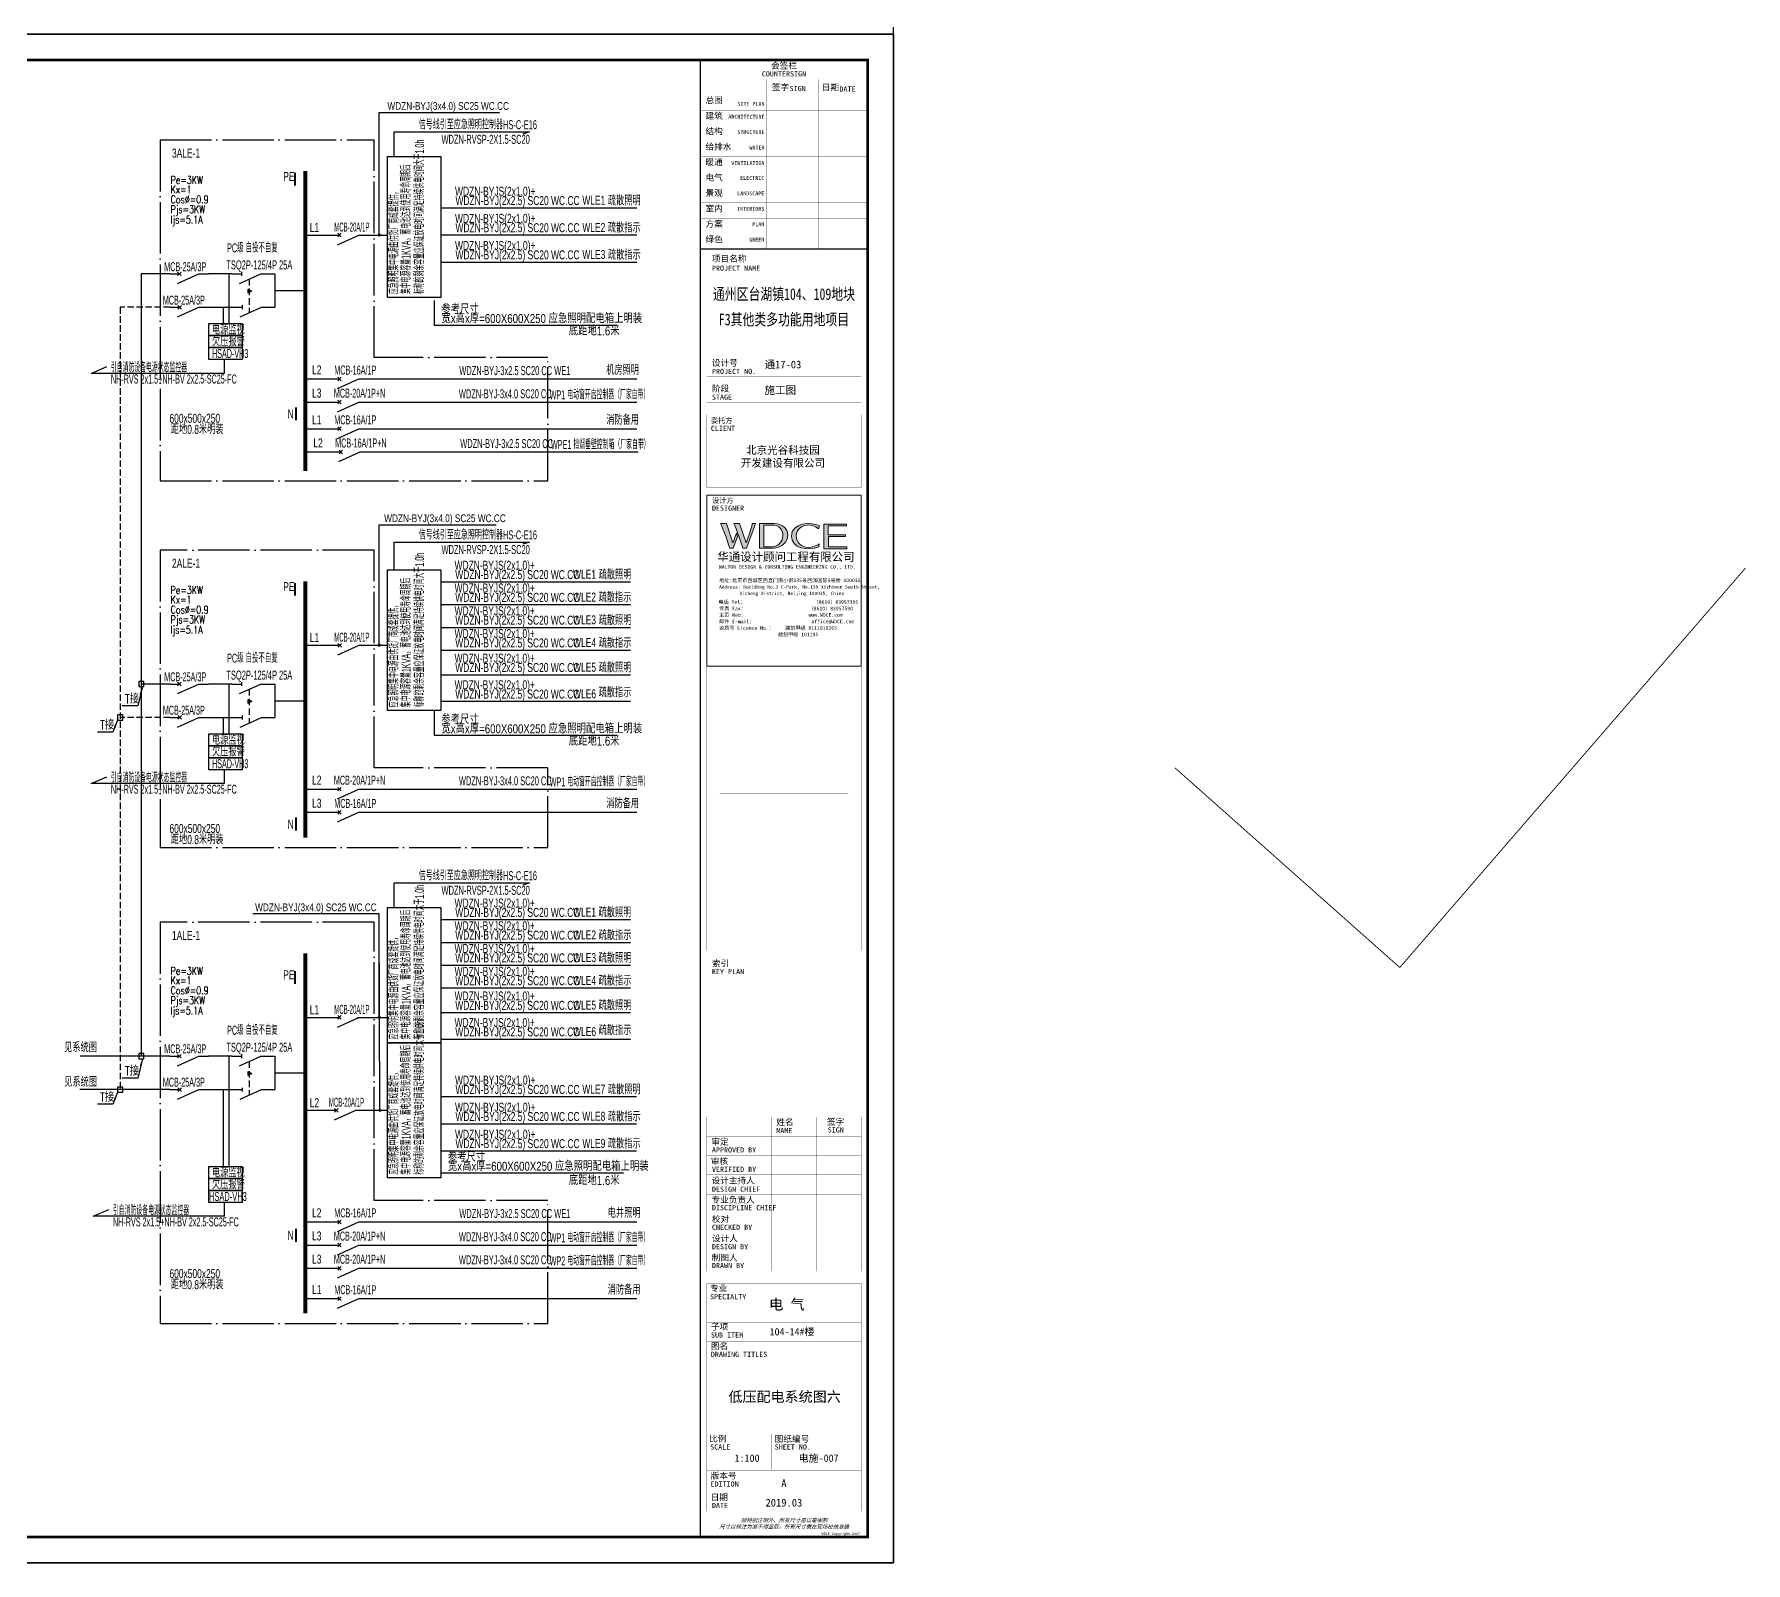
# Model space of a CAD drawing. Extents: x -118086 to 144314, y -110039 to 305761.
# Drawn here: x 77795 to 144314, y -110039 to -50639 of the extents above; entities that cross this region are included whole.
import ezdxf
from ezdxf.enums import TextEntityAlignment as Align

# ---------------------------------------------------------------- set-up
doc = ezdxf.new("R2010")
doc.units = 0
doc.header["$LTSCALE"] = 1000
for name, pattern in [('CONTINOUS', [0]), ('DASH', [0.35, 0.25, -0.1]), ('DOTE', [2.42, 2, -0.2, 0.02, -0.2]), ('HIDDEN', [0.375, 0.25, -0.125])]:
    doc.linetypes.add(name, pattern=pattern)
doc.layers.get('0').update_dxf_attribs({"linetype": 'CONTINUOUS'})
doc.layers.get('Defpoints').update_dxf_attribs({"linetype": 'CONTINUOUS'})
for name, color, linetype in [('DIM-箱柜', 3, 'CONTINUOUS'), ('DQ', 7, 'CONTINOUS'), ('EL-1', 4, 'DASH'), ('EQUIP', 3, 'CONTINUOUS'), ('PUB_TEXT', 7, 'CONTINUOUS'), ('SHEET_LINE', 6, 'CONTINUOUS'), ('SIG_TEXT', 7, 'CONTINUOUS'), ('TEL_LEAD', 3, 'CONTINUOUS'), ('TEL_SYMB', 3, 'CONTINUOUS'), ('TEL_TEXT', 3, 'CONTINUOUS'), ('TEL_TITLE', 7, 'CONTINUOUS'), ('WIRE', 4, 'CONTINUOUS'), ('WIRE-应急', 1, 'DASH'), ('WIRE-照明', 1, 'CONTINUOUS'), ('XT', 6, 'CONTINUOUS'), ('内审意见修改', 2, 'CONTINUOUS'), ('字', 7, 'CONTINUOUS')]:
    doc.layers.add(name, color=color, linetype=linetype)
doc.layers.add('内审要求修改2.10', color=6, linetype='CONTINUOUS', plot=False)
doc.layers.get('内审要求修改2.10').off()
doc.styles.add('_COMPLEX', font='ros.shx', dxfattribs={"width": 0.6, "bigfont": 'jd.shx'})
doc.styles.add('_HZTXT', font='ROS', dxfattribs={"width": 0.8, "bigfont": 'JD'})
doc.styles.add('_JD', font='ros.shx', dxfattribs={"width": 0.65, "bigfont": 'jd.shx'})
doc.styles.add('_TEL_DIM', font='ROMANS2', dxfattribs={"width": 0.8, "height": 3.5, "bigfont": 'HZDF2'})
doc.styles.add('B', font='ros.shx', dxfattribs={"width": 0.8, "bigfont": 'jd.shx'})
doc.styles.add('DIM_FONT', font='ROMANS', dxfattribs={"bigfont": 'HZTXT'})
doc.styles.add('JD', font='ros.shx', dxfattribs={"width": 0.8, "height": 600, "bigfont": 'hztxt.shx'})
doc.styles.get("Standard").update_dxf_attribs({"font": 'GBENOR', "bigfont": 'GBCBIG'})
doc.styles.add('华文细黑', font='STXIHEI.TTF')
doc.styles.add('图签信息$0$hwxh', font='STXIHEI.TTF')
doc.styles.add('图签信息$0$华文细黑', font='STXIHEI.TTF', dxfattribs={"height": 10})

# ---------------------------------------------------------------- blocks, each defined once
blk = doc.blocks.new('SADF AGF AERG AER GER')
at = {"layer": 'DIM-箱柜'}
blk.add_lwpolyline([(-462150, -1228514), (-378050, -1228514), (-378050, -1287914), (-462150, -1287914)], close=True, dxfattribs=at)
blk = doc.blocks.new('A$C6873132B')
at = {"layer": 'DIM-箱柜'}
blk.add_blockref('SADF AGF AERG AER GER', (378050, 1287914), dxfattribs=at)
blk = doc.blocks.new('M_M7')
for p, q in [((-0.25, -0.2), (0, -0.75)), ((-0.047, -0.297), (0.047, -0.203)), ((-0.047, -0.203), (0.047, -0.297))]:
    blk.add_line(p, q)
for points in [[(0, 0), (0, -0.25)], [(0, -0.75), (0, -1)]]:
    blk.add_lwpolyline(points)
at = {"width": 0.8, "flags": 9}
blk.add_attdef('S', (0.25, -0.5), '', height=0.2, dxfattribs=at)
blk = doc.blocks.new('M_M8')
for p, q in [((-0.25, -0.2), (0, -0.75)), ((0.05, -0.25), (-0.05, -0.25))]:
    blk.add_line(p, q)
for points in [[(0, 0), (0, -0.25)], [(0, -0.75), (0, -1)]]:
    blk.add_lwpolyline(points)
at = {"style": 'DIM_FONT', "width": 0.8, "flags": 9}
blk.add_attdef('S', (0.25, -0.5), '', height=0.2, dxfattribs=at)
blk = doc.blocks.new('图签信息$0$WDCE Copyright200X')
at = {"const_width": 0.016}
blk.add_lwpolyline([(-10.6, 1.26, 1), (-11.4, 1.26, 1)], format="xyb", close=True, dxfattribs=at)
at = {"style": '图签信息$0$华文细黑'}
for s, p in [('WDCE ', (-11.46, 0.5)), ('     Copyright ', (-3.51, 0.5))]:
    blk.add_text(s, height=1, dxfattribs=at).set_placement(p, align=Align.BOTTOM_RIGHT)
blk.add_text('c', height=0.6, dxfattribs=at).set_placement((-11.04, 1.35), align=Align.MIDDLE_CENTER)
blk.add_attdef('200X', text='', height=1, dxfattribs=at).set_placement((-0.45, 0.5), align=Align.BOTTOM_RIGHT)
blk = doc.blocks.new('图签信息$0$logo2')
h = blk.add_hatch(color=7)
h.paths.add_polyline_path([(19.02, -7.36), (15.84, -7.36), (15.84, -3.97), (18.97, -3.97), (18.97, -4.24), (16.46, -4.24), (16.46, -5.45), (18.81, -5.45), (18.81, -5.69), (16.47, -5.69), (16.47, -7.12), (19.02, -7.12)])
edge = h.paths.add_edge_path()
edge.add_spline(control_points=[(15.26, -4.21), (15.26, -4.21), (15.13, -4.65), (15.13, -4.65), (15.13, -4.65), (14.62, -4.1), (13.73, -4.1), (13.04, -4.1), (12.07, -4.54), (12.08, -5.62), (12.08, -6.49), (12.77, -7.16), (13.73, -7.17), (14.66, -7.17), (15.23, -6.68), (15.23, -6.68), (15.23, -6.68), (15.16, -7.11), (15.16, -7.11), (13.63, -7.7), (11.42, -7.29), (11.41, -5.64), (11.4, -3.72), (14.16, -3.66), (15.26, -4.21)], knot_values=[0, 0, 0, 0, 1, 1, 1, 2, 2, 2, 3, 3, 3, 4, 4, 4, 5, 5, 5, 6, 6, 6, 7, 7, 7, 8, 8, 8, 8], degree=3, periodic=0)
edge = h.paths.add_edge_path(flags=16)
edge.add_spline(control_points=[(10.23, -5.57), (10.23, -5.16), (10.12, -4.83), (9.9, -4.58), (9.63, -4.27), (9.23, -4.12), (8.69, -4.12), (8.69, -4.12), (7.64, -4.12), (7.64, -4.12), (7.64, -4.12), (7.64, -7.1), (7.64, -7.1), (7.64, -7.1), (8.66, -7.1), (8.66, -7.1), (9.13, -7.1), (9.52, -6.93), (9.82, -6.6), (10.09, -6.31), (10.23, -5.96), (10.23, -5.57)], knot_values=[0, 0, 0, 0, 1, 1, 1, 2, 2, 2, 3, 3, 3, 4, 4, 4, 5, 5, 5, 6, 6, 6, 7, 7, 7, 7], degree=3, periodic=0)
edge = h.paths.add_edge_path()
edge.add_spline(control_points=[(10.92, -5.51), (10.92, -5.96), (10.72, -6.37), (10.34, -6.72), (9.92, -7.1), (9.41, -7.29), (8.82, -7.29), (8.82, -7.29), (7.03, -7.29), (7.03, -7.29), (7.03, -7.29), (7.03, -3.92), (7.03, -3.92), (7.03, -3.92), (9.1, -3.92), (9.1, -3.92), (9.59, -3.92), (10.01, -4.06), (10.36, -4.34), (10.73, -4.64), (10.92, -5.03), (10.92, -5.51)], knot_values=[0, 0, 0, 0, 1, 1, 1, 2, 2, 2, 3, 3, 3, 4, 4, 4, 5, 5, 5, 6, 6, 6, 7, 7, 7, 7], degree=3, periodic=0)
at = {"lineweight": 0}
blk.add_lwpolyline([(19.02, -7.36), (15.84, -7.36), (15.84, -3.97), (18.97, -3.97), (18.97, -4.24), (16.46, -4.24), (16.46, -5.45), (18.81, -5.45), (18.81, -5.69), (16.47, -5.69), (16.47, -7.12), (19.02, -7.12), (19.02, -7.36)], dxfattribs=at)
for points, knots in [([(10.92, -5.51), (10.92, -5.96), (10.72, -6.37), (10.34, -6.72), (9.92, -7.1), (9.41, -7.29), (8.82, -7.29), (8.82, -7.29), (7.03, -7.29), (7.03, -7.29), (7.03, -7.29), (7.03, -3.92), (7.03, -3.92), (7.03, -3.92), (9.1, -3.92), (9.1, -3.92), (9.59, -3.92), (10.01, -4.06), (10.36, -4.34), (10.73, -4.64), (10.92, -5.03), (10.92, -5.51)], [0, 0, 0, 0, 1, 1, 1, 2, 2, 2, 3, 3, 3, 4, 4, 4, 5, 5, 5, 6, 6, 6, 7, 7, 7, 7]), ([(10.23, -5.57), (10.23, -5.16), (10.12, -4.83), (9.9, -4.58), (9.63, -4.27), (9.23, -4.12), (8.69, -4.12), (8.69, -4.12), (7.64, -4.12), (7.64, -4.12), (7.64, -4.12), (7.64, -7.1), (7.64, -7.1), (7.64, -7.1), (8.66, -7.1), (8.66, -7.1), (9.13, -7.1), (9.52, -6.93), (9.82, -6.6), (10.09, -6.31), (10.23, -5.96), (10.23, -5.57)], [0, 0, 0, 0, 1, 1, 1, 2, 2, 2, 3, 3, 3, 4, 4, 4, 5, 5, 5, 6, 6, 6, 7, 7, 7, 7]), ([(15.26, -4.21), (15.26, -4.21), (15.13, -4.65), (15.13, -4.65), (15.13, -4.65), (14.62, -4.1), (13.73, -4.1), (13.04, -4.1), (12.07, -4.54), (12.08, -5.62), (12.08, -6.49), (12.77, -7.16), (13.73, -7.17), (14.66, -7.17), (15.23, -6.68), (15.23, -6.68), (15.23, -6.68), (15.16, -7.11), (15.16, -7.11), (13.63, -7.7), (11.42, -7.29), (11.41, -5.64), (11.4, -3.72), (14.16, -3.66), (15.26, -4.21)], [0, 0, 0, 0, 1, 1, 1, 2, 2, 2, 3, 3, 3, 4, 4, 4, 5, 5, 5, 6, 6, 6, 7, 7, 7, 8, 8, 8, 8])]:
    blk.add_open_spline(points, degree=3, knots=knots, dxfattribs=at)
blk = doc.blocks.new('图签信息$0$logo1')
h = blk.add_hatch(color=8)
edge = h.paths.add_edge_path()
edge.add_spline(control_points=[(3.86, -5.21), (3.63, -5.88), (3.39, -6.56), (3.39, -6.56), (3.39, -6.56), (2.5, -3.91), (2.5, -3.91), (2.5, -3.91), (1.8, -3.91), (1.69, -3.91), (2.02, -4.39), (2.95, -7.27), (2.95, -7.27), (2.95, -7.27), (3.44, -7.27), (3.44, -7.27), (3.44, -7.27), (4.03, -5.66), (4.03, -5.66), (4.03, -5.66), (3.86, -5.21), (3.86, -5.21)], knot_values=[0, 0, 0, 0, 1, 1, 1, 2, 2, 2, 3, 3, 3, 4, 4, 4, 5, 5, 5, 6, 6, 6, 7, 7, 7, 7], degree=3, periodic=0)
h = blk.add_hatch(color=7)
edge = h.paths.add_edge_path()
edge.add_spline(control_points=[(6.04, -3.91), (6.09, -4.1), (5.2, -6.56), (5.2, -6.56), (5.2, -6.56), (4.3, -3.91), (4.3, -3.91), (4.3, -3.91), (3.6, -3.91), (3.49, -3.91), (3.82, -4.39), (4.75, -7.27), (4.75, -7.27), (4.75, -7.27), (5.24, -7.27), (5.24, -7.27), (5.24, -7.27), (6.33, -4.3), (6.33, -4.3), (6.33, -4.3), (6.48, -3.91), (6.48, -3.91), (6.48, -3.91), (6.21, -3.91), (6.04, -3.91)], knot_values=[0, 0, 0, 0, 1, 1, 1, 2, 2, 2, 3, 3, 3, 4, 4, 4, 5, 5, 5, 6, 6, 6, 7, 7, 7, 8, 8, 8, 8], degree=3, periodic=0)
at = {"color": 8, "lineweight": 0}
blk.add_open_spline([(3.86, -5.21), (3.63, -5.88), (3.39, -6.56), (3.39, -6.56), (3.39, -6.56), (2.5, -3.91), (2.5, -3.91), (2.5, -3.91), (1.8, -3.91), (1.69, -3.91), (2.02, -4.39), (2.95, -7.27), (2.95, -7.27), (2.95, -7.27), (3.44, -7.27), (3.44, -7.27), (3.44, -7.27), (4.03, -5.66), (4.03, -5.66), (4.03, -5.66), (3.86, -5.21), (3.86, -5.21)], degree=3, knots=[0, 0, 0, 0, 1, 1, 1, 2, 2, 2, 3, 3, 3, 4, 4, 4, 5, 5, 5, 6, 6, 6, 7, 7, 7, 7], dxfattribs=at)
at = {"lineweight": 0}
blk.add_open_spline([(6.04, -3.91), (6.09, -4.1), (5.2, -6.56), (5.2, -6.56), (5.2, -6.56), (4.3, -3.91), (4.3, -3.91), (4.3, -3.91), (3.6, -3.91), (3.49, -3.91), (3.82, -4.39), (4.75, -7.27), (4.75, -7.27), (4.75, -7.27), (5.24, -7.27), (5.24, -7.27), (5.24, -7.27), (6.33, -4.3), (6.33, -4.3), (6.33, -4.3), (6.48, -3.91), (6.48, -3.91), (6.48, -3.91), (6.21, -3.91), (6.04, -3.91)], degree=3, knots=[0, 0, 0, 0, 1, 1, 1, 2, 2, 2, 3, 3, 3, 4, 4, 4, 5, 5, 5, 6, 6, 6, 7, 7, 7, 8, 8, 8, 8], dxfattribs=at)
blk.add_blockref('图签信息$0$logo2', (0, 0))
blk = doc.blocks.new('图签信息$0$时间-logo')
at = {"layer": 'Defpoints', "lineweight": 0}
blk.add_lwpolyline([(0, -23.46), (-21.17, -23.46), (-21.17, 0), (0, 0), (0, -23.46)], dxfattribs=at)
blk.add_blockref('图签信息$0$logo1', (-20.97, 0))
at = {"style": '图签信息$0$hwxh'}
for s, height, p in [('华通设计顾问工程有限公司 ', 1.15, (-19.73, -9.05)), ('WALTON DESIGN & CONSULTING ENGINEERING CO., LTD.', 0.5, (-19.5, -10.1)), ('地址:北京市西城区西直门南小街135号西派国际3号楼 100035', 0.5, (-19.48, -11.94)), ('Address: Building No.3 C-Park, No.135 Xizhimen South Street, ', 0.47, (-19.48, -12.83)), ('Xicheng District, Beijing 100035, China ', 0.47, (-16.69, -13.72)), ('电话 Tel：                        （8610）83957395 ', 0.5, (-19.56, -14.91)), ('传真 Fax：                      （8610）83957590 ', 0.5, (-19.48, -15.8)), ('主页 Web：                      www.WDCE.com ', 0.5, (-19.48, -16.69)), ('资质号 Licence No.：    建筑甲级 A111010265 ', 0.5, (-19.48, -18.47)), ('邮件 E-mail：                    office@WDCE.com ', 0.5, (-19.48, -17.58)), ('   规划甲级 101195', 0.5, (-12.6, -19.36))]:
    blk.add_text(s, height=height, dxfattribs=at).set_placement(p)
blk = doc.blocks.new('图签信息')
at = {"const_width": 0.5}
for points in [[(-65, 574), (-65, 500.5), (0, 500.5), (0, 574)], [(-65, 0), (0, 0), (0, 500.5), (-65, 500.5)]]:
    blk.add_lwpolyline(points, close=True, dxfattribs=at)
at = {"const_width": 0.05}
for points in [[(-65, 566.5), (0, 566.5)], [(-39.14, 566.5), (-39.14, 500.5)], [(-19.1, 566.5), (-19.1, 500.5)], [(-65, 560.5), (0, 560.5)], [(-65, 554.5), (0, 554.5)], [(-65, 548.5), (0, 548.5)], [(-65, 542.5), (0, 542.5)], [(-65, 536.5), (0, 536.5)], [(-65, 530.5), (0, 530.5)], [(-65, 524.5), (0, 524.5)], [(-65, 518.5), (0, 518.5)], [(-65, 512.5), (0, 512.5)], [(-65, 512.5), (0, 512.5)], [(-65, 506.5), (0, 506.5)], [(-65, 500.5), (0, 500.5)], [(-62.5, 450.87), (-2.5, 450.87)], [(-62.5, 440.87), (-2.5, 440.87)], [(-2.5, 407.85), (-2.5, 436.12), (-62.5, 436.12), (-62.5, 407.85)], [(-62.5, 407.85), (-2.5, 407.85)], [(-62.5, 404.92), (-62.5, 227.83)], [(-62.5, 404.92), (-2.5, 404.92)], [(-62.5, 227.83), (-2.5, 227.83), (-2.5, 404.92)], [(-57.5, 338.36), (-7.5, 338.36)], [(-57.5, 288.83), (-7.5, 288.83)], [(-57.5, 234.85), (-7.5, 234.85)], [(-62.5, 227.83), (-2.5, 227.83)], [(-62.5, 217.74), (-2.5, 217.74)], [(-62.5, 103.26), (-2.5, 103.26), (-2.5, 163.26), (-62.5, 163.26), (-62.5, 103.26)], [(-37.5, 163.26), (-37.5, 103.26)], [(-20, 163.26), (-20, 103.26)], [(-62.5, 155.76), (-2.5, 155.76)], [(-62.5, 148.26), (-2.5, 148.26)], [(-62.5, 140.76), (-2.5, 140.76)], [(-62.5, 133.26), (-2.5, 133.26)], [(-62.5, 125.76), (-2.5, 125.76)], [(-62.5, 118.26), (-2.5, 118.26)], [(-62.5, 110.76), (-2.5, 110.76)], [(-62.5, 98.5), (-2.5, 98.5), (-2.5, 10), (-62.5, 10), (-62.5, 98.5)], [(-62.5, 83.5), (-2.5, 83.5)], [(-62.5, 76), (-2.5, 76)], [(-62.5, 40), (-2.5, 40)], [(-37.5, 40), (-37.5, 26)], [(-62.5, 26), (-2.5, 26)], [(-62.5, 18), (-2.5, 18)]]:
    blk.add_lwpolyline(points, dxfattribs=at)
at = {"ltscale": 0.001, "xscale": 2.834689937531525, "yscale": 2.834689937531525, "zscale": 2.834689937531525}
blk.add_blockref('图签信息$0$时间-logo', (-2.5, 404.92), dxfattribs=at)
blk.add_blockref('图签信息$0$WDCE Copyright200X', (-2.5, 0)).add_auto_attribs({'200X': '2007'})
at = {"style": '图签信息$0$华文细黑'}
for s, height, p in [('会签栏', 2.4, (-32.5, 573)), ('COUNTERSIGN', 2, (-32.5, 569.6))]:
    blk.add_text(s, height=height, dxfattribs=at).set_placement(p, align=Align.TOP_CENTER)
for s, height, p in [('总图', 2.4, (-63, 559.5)), ('签字', 2.4, (-37.22, 564.63)), ('SIGN', 2, (-30.32, 563.88)), ('日期', 2.4, (-17.79, 564.58)), ('DATE', 2, (-10.96, 563.7)), ('建筑', 2.4, (-63, 553.5)), ('结构', 2.4, (-63, 547.5)), ('给排水', 2.4, (-63, 541.5)), ('暖通', 2.4, (-63, 535.5)), ('电气', 2.4, (-63, 529.5)), ('景观', 2.4, (-63, 523.5)), ('室内', 2.4, (-63, 517.5)), ('绿色', 2.4, (-63, 505.5)), ('方案', 2.4, (-63, 511.5)), ('项目名称', 2.4, (-60.5, 498)), ('PROJECT NAME', 2, (-60.5, 494.08)), ('设计号', 2.4, (-60.54, 457.48)), ('PROJECT NO.', 2, (-60.5, 453.97)), ('阶段', 2.4, (-60.5, 447.47)), ('STAGE', 2, (-60.5, 443.97)), ('委托方', 2, (-60.9, 434.86)), ('CLIENT', 2, (-60.9, 431.86)), ('设计方', 2, (-60.5, 403.83)), ('DESIGNER', 2, (-60.5, 400.83)), ('KEY PLAN', 2, (-60.5, 220.74)), ('索引', 2.4, (-60.5, 224.14)), ('姓名', 2.4, (-35.5, 162.47)), ('签字', 2.4, (-15.81, 162.57)), ('审定', 2.4, (-60.73, 154.81)), ('NAME', 2, (-35.5, 158.96)), ('SIGN', 2, (-15.5, 159.2)), ('审核', 2.4, (-60.95, 147.29)), ('APPROVED BY', 2, (-60.5, 151.44)), ('设计主持人', 2.4, (-60.68, 139.76)), ('VERIFIED BY', 2, (-60.5, 143.91)), ('DESIGN CHIEF', 2, (-60.5, 136.19)), ('专业负责人', 2.4, (-60.67, 132.26)), ('DISCIPLINE CHIEF', 2, (-60.5, 128.98)), ('校对', 2.4, (-60.5, 124.76)), ('CHECKED BY', 2, (-60.5, 121.37)), ('设计人', 2.4, (-60.5, 117.26)), ('DESIGN BY', 2, (-60.5, 113.83)), ('制图人', 2.4, (-60.61, 109.76)), ('DRAWN BY', 2, (-60.5, 106.5)), ('SPECIALTY', 2, (-61.23, 94.38)), ('专业', 2.4, (-61.23, 97.93)), ('子项', 2.4, (-60.88, 82.92)), ('SUB ITEM', 2, (-60.88, 79.5)), ('图名', 2.4, (-60.91, 75.41)), ('DRAWING TITLES', 2, (-60.91, 72)), ('比例', 2.4, (-61.56, 39.42)), ('SCALE', 2, (-61.19, 36)), ('SHEET NO.', 2, (-36.1, 36)), ('图纸编号', 2.4, (-36.1, 39.32)), ('版本号', 2.4, (-61, 25.03)), ('EDITION', 2, (-61.06, 21.61)), ('日期', 2.4, (-61, 16.68)), ('DATE', 2, (-60.5, 13.26))]:
    blk.add_text(s, height=height, dxfattribs=at).set_placement(p, align=Align.TOP_LEFT)
for s, p in [('ARCHITECTURE', (-40.06, 552.7)), ('SITE PLAN', (-40.06, 557.7)), ('STRUCTURE', (-40.06, 546.7)), ('WATER', (-40.06, 540.7)), ('VENTILATION', (-40.06, 534.7)), ('ELECTRIC', (-40.14, 528.89)), ('LANDSCAPE', (-40.14, 522.89)), ('INTERIORS', (-40.14, 516.89)), ('PLAN', (-40.14, 510.89)), ('GREEN', (-40.14, 504.89))]:
    blk.add_text(s, height=1.5, dxfattribs=at).set_placement(p, align=Align.TOP_RIGHT)
at = {"color": 4, "style": '图签信息$0$华文细黑', "width": 0.75}
for s, p in [('通州区台湖镇104、109地块', (-32.5, 480.78)), ('F3其他类多功能用地项目', (-32.5, 470.91))]:
    blk.add_text(s, height=4.5, dxfattribs=at).set_placement(p, align=Align.CENTER)
at = {"color": 4, "style": '图签信息$0$华文细黑'}
for s, p in [('A', (-32.53, 19.4)), ('2019.03', (-32.53, 11.84))]:
    blk.add_text(s, height=3, dxfattribs=at).set_placement(p, align=Align.CENTER)
at = {"style": '图签信息$0$华文细黑', "oblique": 20}
for s, p in [('除特别注明外，所有尺寸是以毫米制', (-32.5, 6.5)), ('尺寸以标注为准不得量取，所有尺寸需在现场校核准确', (-32.5, 4))]:
    blk.add_text(s, height=1.5, dxfattribs=at).set_placement(p, align=Align.MIDDLE_CENTER)
at = {"color": 4, "ltscale": 0.001, "char_height": 3, "width": 58.4895, "style": '图签信息$0$华文细黑'}
for s, insert, attachment_point in [('通17-03', (-40.06, 455.51), 4), ('施工图', (-40.06, 445.51), 4), ('北京光谷科技园\\P开发建设有限公司', (-32.9, 419.71), 5)]:
    blk.add_mtext(s, dxfattribs=dict(at, insert=insert, attachment_point=attachment_point))
blk = doc.blocks.new('图签-A1')
at = {"color": 2}
blk.add_blockref('图签信息', (0, 0), dxfattribs=at)

msp = doc.modelspace()

# ---------------------------------------------------------------- linework, layer by layer
at = {"color": 0, "linetype": 'DOTE'}
for p, q in [((82690, -54745), (82690, -67998)), ((82690, -54745), (91004, -54745)), ((91004, -63207), (91004, -54745)), ((97755, -63207), (91004, -63207)), ((97755, -67998), (97755, -63207)), ((82690, -67998), (97755, -67998)), ((91004, -70685), (82690, -70685)), ((82690, -70685), (82690, -82245)), ((91004, -79148), (91004, -70685)), ((97755, -79148), (91004, -79148)), ((97755, -82245), (97755, -79148)), ((82690, -82245), (97755, -82245)), ((91004, -85147), (82690, -85147)), ((82690, -85147), (82690, -100741)), ((91004, -95964), (91004, -85147)), ((97755, -95964), (91004, -95964)), ((97755, -100741), (97755, -95964)), ((82690, -100741), (97755, -100741))]:
    msp.add_line(p, q, dxfattribs=at)
at = {"color": 1, "linetype": 'Continuous', "const_width": 72.9}
for points in [[(87932, -56025), (87932, -56522)], [(87967, -65137), (87967, -65647)], [(87932, -71965), (87932, -72462)], [(87967, -81077), (87967, -81587)], [(87932, -87046), (87932, -87543)], [(87967, -97059), (87967, -97569)]]:
    msp.add_lwpolyline(points, dxfattribs=at)
at = {"layer": 'EL-1'}
for p, q in [((81136, -61249), (81136, -91652)), ((83069, -61249), (81136, -61249)), ((83069, -77189), (81136, -77189))]:
    msp.add_line(p, q, dxfattribs=at)
at = {"layer": 'EL-1', "linetype": 'ByBlock'}
msp.add_line((83069, -91652), (79571, -91652), dxfattribs=at)
at = {"layer": 'EQUIP'}
for points in [[(81856, -75990), (82056, -75990), (82056, -75790), (81856, -75790)], [(81036, -77289), (81236, -77289), (81236, -77089), (81036, -77089)], [(81856, -90453), (82056, -90453), (82056, -90253), (81856, -90253)], [(81036, -91752), (81236, -91752), (81236, -91552), (81036, -91552)]]:
    msp.add_lwpolyline(points, close=True, dxfattribs=at)
at = {"layer": 'PUB_TEXT'}
for p, q in [((93345, -60984), (93345, -61939)), ((93345, -61939), (100448, -61939)), ((93345, -76925), (93345, -77880)), ((93345, -77880), (100448, -77880)), ((93595, -94882), (100698, -94882))]:
    msp.add_line(p, q, dxfattribs=at)
for points in [[(93345, -60984), (93345, -61939)], [(93345, -76925), (93345, -77880)]]:
    msp.add_lwpolyline(points, dxfattribs=at)
at = {"layer": 'TEL_LEAD'}
for p, q in [((91203, -58442), (91203, -53680)), ((91203, -53680), (95881, -53680)), ((91203, -74382), (91203, -69702)), ((91203, -69702), (95754, -69702)), ((82001, -75990), (81821, -76744)), ((82001, -75990), (81821, -76744)), ((82001, -75990), (81821, -76744)), ((81821, -76744), (81214, -76744)), ((80856, -77758), (80249, -77758)), ((81036, -77289), (80856, -77758)), ((81036, -77289), (80856, -77758)), ((81036, -77289), (80856, -77758)), ((91203, -84820), (86290, -84820)), ((91203, -88845), (91203, -84820)), ((91232, -92456), (91203, -84820)), ((82001, -90453), (81821, -91207)), ((82001, -90453), (81821, -91207)), ((82001, -90453), (81821, -91207)), ((81036, -91752), (80856, -92220)), ((81036, -91752), (80856, -92220)), ((81036, -91752), (80856, -92220)), ((81821, -91207), (81214, -91207)), ((80856, -92220), (80249, -92220))]:
    msp.add_line(p, q, dxfattribs=at)
at = {"layer": 'TEL_LEAD', "const_width": 60}
for points in [[(91203, -58472, 1), (91203, -58412, 1)], [(91203, -74412, 1), (91203, -74352, 1)], [(91203, -88875, 1), (91203, -88815, 1)], [(91232, -92486, 1), (91232, -92426, 1)]]:
    msp.add_lwpolyline(points, format="xyb", close=True, dxfattribs=at)
at = {"layer": 'TEL_LEAD'}
for points in [[(82001, -75990, 0, 80, 0), (81931, -76282, 0, 0, 0)], [(82001, -75990, 0, 80, 0), (81931, -76282, 0, 0, 0)], [(82001, -75990, 0, 80, 0), (81931, -76282, 0, 0, 0)], [(81036, -77289, 0, 80, 0), (80928, -77569, 0, 0, 0)], [(81036, -77289, 0, 80, 0), (80928, -77569, 0, 0, 0)], [(81036, -77289, 0, 80, 0), (80928, -77569, 0, 0, 0)], [(82001, -90453, 0, 80, 0), (81931, -90744, 0, 0, 0)], [(82001, -90453, 0, 80, 0), (81931, -90744, 0, 0, 0)], [(82001, -90453, 0, 80, 0), (81931, -90744, 0, 0, 0)], [(81036, -91752, 0, 80, 0), (80928, -92032, 0, 0, 0)], [(81036, -91752, 0, 80, 0), (80928, -92032, 0, 0, 0)], [(81036, -91752, 0, 80, 0), (80928, -92032, 0, 0, 0)]]:
    msp.add_lwpolyline(points, format="xyseb", dxfattribs=at)
at = {"layer": 'TEL_SYMB'}
for points in [[(93594, -55392), (93594, -60868), (91528, -60868), (91528, -55392)], [(93594, -71449), (93594, -76925), (91528, -76925), (91528, -71449)], [(93595, -84576), (93595, -89830), (91528, -89830), (91528, -84576)], [(93595, -89830), (93595, -95083), (91528, -95083), (91528, -89830)]]:
    msp.add_lwpolyline(points, close=True, dxfattribs=at)
at = {"layer": 'TEL_TITLE'}
for points in [[(27084, -50639), (111184, -50639), (111184, 8761), (27084, 8761)], [(27084, -110039), (111184, -110039), (111184, -50639), (27084, -50639)]]:
    msp.add_lwpolyline(points, close=True, dxfattribs=at)
at = {"layer": 'TEL_TITLE', "const_width": 100}
msp.add_lwpolyline([(29584, -109039), (110184, -109039), (110184, -51639), (29584, -51639)], close=True, dxfattribs=at)
at = {"layer": 'WIRE', "color": 6}
for p, q in [((80002, -63820), (80617, -63553)), ((85175, -63820), (80002, -63820)), ((80002, -79761), (80617, -79494)), ((85175, -79761), (80002, -79761)), ((80083, -96576), (80699, -96309)), ((85175, -96576), (80083, -96576))]:
    msp.add_line(p, q, dxfattribs=at)
at = {"layer": 'WIRE-应急', "linetype": 'DASH', "const_width": 35}
for points in [[(130867, -86907), (144296, -71391)], [(122130, -79149), (130867, -86907)]]:
    msp.add_lwpolyline(points, dxfattribs=at)
at = {"layer": 'WIRE-照明'}
for p, q in [((97045, -54435), (96790, -54521)), ((93595, -57384), (101213, -57384)), ((88334, -58442), (89285, -58442)), ((90460, -58442), (91528, -58442)), ((93595, -58438), (101213, -58438)), ((93595, -59492), (101213, -59492)), ((86786, -59950), (87146, -59950)), ((87146, -59950), (87146, -61249)), ((86093, -60546), (86093, -60693)), ((86093, -60546), (86253, -60620)), ((86093, -60693), (86253, -60620)), ((87146, -60599), (88334, -60599)), ((86782, -61249), (87146, -61249)), ((88334, -64036), (89285, -64036)), ((90460, -64036), (101213, -64036)), ((88334, -64936), (89285, -64936)), ((90460, -64936), (101213, -64936)), ((88334, -65972), (89285, -65972)), ((90460, -65972), (101213, -65972)), ((88385, -66872), (89336, -66872)), ((90511, -66872), (101264, -66872)), ((97045, -70376), (96790, -70461)), ((93586, -71918), (100974, -71918)), ((93586, -72803), (100974, -72803)), ((93586, -73688), (100974, -73688)), ((88334, -74382), (89294, -74382)), ((90469, -74382), (91528, -74382)), ((93586, -74573), (100974, -74573)), ((93586, -75530), (100974, -75530)), ((86093, -76487), (86093, -76634)), ((86093, -76487), (86253, -76560)), ((86786, -75890), (87146, -75890)), ((87146, -75890), (87146, -77189)), ((86093, -76634), (86253, -76560)), ((87146, -76540), (88334, -76540)), ((93586, -76562), (100974, -76562)), ((86782, -77189), (87146, -77189)), ((88334, -79976), (89285, -79976)), ((90460, -79976), (101213, -79976)), ((88334, -80876), (89285, -80876)), ((90460, -80876), (101213, -80876)), ((97045, -83618), (96790, -83704)), ((93586, -85045), (100974, -85045)), ((93586, -85930), (100974, -85930)), ((93586, -86815), (100974, -86815)), ((93586, -87699), (100974, -87699)), ((88334, -88845), (89285, -88845)), ((88334, -88845), (89166, -88845)), ((88334, -88845), (89166, -88845)), ((90341, -88845), (91528, -88845)), ((90341, -88845), (91528, -88845)), ((90666, -88845), (91528, -88845)), ((93586, -88657), (100974, -88657)), ((93586, -89689), (100974, -89689)), ((86786, -90353), (87146, -90353)), ((87146, -90353), (87146, -91652)), ((86093, -90949), (86093, -91096)), ((86093, -90949), (86253, -91022)), ((86093, -91096), (86253, -91022)), ((87146, -91002), (88334, -91002)), ((86782, -91652), (87146, -91652)), ((88334, -92456), (89166, -92456)), ((90341, -92456), (91528, -92456)), ((90666, -92456), (91528, -92456)), ((93595, -91924), (101208, -91924)), ((93595, -92978), (101208, -92978)), ((93595, -94032), (101208, -94032)), ((88334, -96792), (89285, -96792)), ((90460, -96792), (101213, -96792)), ((88334, -97692), (89285, -97692)), ((90460, -97692), (101213, -97692)), ((90460, -97692), (101213, -97692)), ((88334, -98592), (89285, -98592)), ((90460, -98592), (101213, -98592)), ((88334, -99774), (89285, -99774)), ((90460, -99774), (101213, -99774))]:
    msp.add_line(p, q, dxfattribs=at)
at = {"layer": 'WIRE-照明', "linetype": 'Continuous'}
for p, q in [((81956, -59950), (81956, -90353)), ((83062, -59950), (81956, -59950)), ((85473, -59950), (84562, -59950)), ((84569, -61249), (85505, -61249)), ((83062, -75890), (81956, -75890)), ((85473, -75890), (84562, -75890)), ((84569, -77189), (85505, -77189)), ((83062, -90353), (79580, -90353)), ((85473, -90353), (84562, -90353)), ((84569, -91652), (85505, -91652))]:
    msp.add_line(p, q, dxfattribs=at)
at = {"layer": 'WIRE-照明', "linetype": 'HIDDEN'}
for p, q in [((86155, -60151), (86155, -61465)), ((86155, -76092), (86155, -77405)), ((86155, -90554), (86155, -91868))]:
    msp.add_line(p, q, dxfattribs=at)
at = {"layer": 'WIRE-照明'}
for points in [[(91778, -55392), (91778, -54435), (97045, -54435)], [(91778, -55392), (91778, -54435), (97045, -54435)], [(91778, -71449), (91778, -70376), (97045, -70376)], [(91778, -84576), (91778, -83618), (97045, -83618)]]:
    msp.add_lwpolyline(points, dxfattribs=at)
at = {"layer": 'WIRE-照明', "const_width": 160}
for points in [[(88334, -55959), (88334, -67617)], [(88334, -71900), (88334, -81860)], [(88334, -86362), (88334, -100343)]]:
    msp.add_lwpolyline(points, dxfattribs=at)
at = {"layer": 'XT'}
for p, q in [((85355, -59950), (85355, -61881)), ((85152, -61881), (85152, -61249)), ((85175, -63284), (85175, -63820)), ((85355, -75890), (85355, -77821)), ((85152, -77821), (85152, -77189)), ((85175, -79225), (85175, -79761)), ((85355, -90353), (85355, -94637)), ((85152, -94637), (85152, -91652)), ((85175, -96040), (85175, -96576))]:
    msp.add_line(p, q, dxfattribs=at)
for points in [[(84580, -61881), (85880, -61881), (85880, -62349), (84580, -62349)], [(84580, -62349), (85880, -62349), (85880, -62816), (84580, -62816)], [(84580, -62816), (85880, -62816), (85880, -63284), (84580, -63284)], [(84580, -77821), (85880, -77821), (85880, -78289), (84580, -78289)], [(84580, -78289), (85880, -78289), (85880, -78757), (84580, -78757)], [(84580, -78757), (85880, -78757), (85880, -79225), (84580, -79225)], [(84580, -94637), (85880, -94637), (85880, -95105), (84580, -95105)], [(84580, -95105), (85880, -95105), (85880, -95572), (84580, -95572)], [(84580, -95572), (85880, -95572), (85880, -96040), (84580, -96040)]]:
    msp.add_lwpolyline(points, close=True, dxfattribs=at)

# ---------------------------------------------------------------- block references
at = {"layer": 'DIM-箱柜'}
msp.add_blockref('SADF AGF AERG AER GER', (489234, 1177875), dxfattribs=at)
at = {"layer": 'DQ', "xscale": 1500, "yscale": 1500, "zscale": 1500, "rotation": 90}
for name, p in [('M_M7', (89285, -58442)), ('M_M7', (83062, -59950)), ('M_M8', (85473, -59950)), ('M_M7', (83069, -61249)), ('M_M8', (85505, -61249)), ('M_M7', (89285, -64036)), ('M_M7', (89285, -64936)), ('M_M7', (89285, -65972)), ('M_M7', (89336, -66872)), ('M_M7', (89294, -74382)), ('M_M7', (83062, -75890)), ('M_M8', (85473, -75890)), ('M_M7', (83069, -77189)), ('M_M8', (85505, -77189)), ('M_M7', (89285, -79976)), ('M_M7', (89285, -80876)), ('M_M7', (89285, -88845)), ('M_M7', (83062, -90353)), ('M_M8', (85473, -90353)), ('M_M7', (83069, -91652)), ('M_M8', (85505, -91652)), ('M_M7', (89166, -92456)), ('M_M7', (89285, -96792)), ('M_M7', (89285, -97692)), ('M_M7', (89285, -98592)), ('M_M7', (89285, -99774))]:
    msp.add_blockref(name, p, dxfattribs=at)
at = {"layer": 'SHEET_LINE', "color": 6, "xscale": 100, "yscale": 100, "zscale": 100}
msp.add_blockref('图签-A1', (110184, -109039), dxfattribs=at)
at = {"layer": '内审要求修改2.10'}
msp.add_blockref('A$C6873132B', (111184, -110039), dxfattribs=at)

# ---------------------------------------------------------------- texts
at = {"layer": 'PUB_TEXT', "style": '_HZTXT', "width": 0.6}
for s, p in [('信号线引至应急照明控制器HS-C-E16 ', (92738, -54330)), ('WDZN-RVSP-2X1.5-SC20', (93624, -54898)), ('信号线引至应急照明控制器HS-C-E16 ', (92738, -70271)), ('WDZN-RVSP-2X1.5-SC20', (93624, -70839)), ('信号线引至应急照明控制器HS-C-E16 ', (92738, -83513)), ('WDZN-RVSP-2X1.5-SC20', (93624, -84082))]:
    msp.add_text(s, height=350, dxfattribs=at).set_placement(p)
at = {"layer": 'PUB_TEXT', "style": '_HZTXT', "width": 0.5}
for s, p in [('标称的剩余容量应保证放电时间满足持续供电时间大于1.0h', (92945, -60736)), ('集中电源容量1KVA，蓄电池达到使用寿命周期后', (92424, -60736)), ('应急照明集中电源由供货厂商成套提供，', (91954, -60736)), ('标称的剩余容量应保证放电时间满足持续供电时间大于1.0h', (92945, -76793)), ('集中电源容量1KVA，蓄电池达到使用寿命周期后', (92424, -76793)), ('应急照明集中电源由供货厂商成套提供，', (91954, -76793)), ('标称的剩余容量应保证放电时间满足持续供电时间大于1.0h', (92945, -89697)), ('集中电源容量1KVA，蓄电池达到使用寿命周期后', (92425, -89697)), ('应急照明集中电源由供货厂商成套提供，', (91954, -89705)), ('标称的剩余容量应保证放电时间满足持续供电时间大于1.0h', (92945, -94951)), ('集中电源容量1KVA，蓄电池达到使用寿命周期后', (92425, -94951)), ('应急照明集中电源由供货厂商成套提供，', (91954, -94959))]:
    msp.add_text(s, height=350, rotation=90, dxfattribs=at).set_placement(p)
at = {"layer": 'SIG_TEXT'}
for s, height, style, width, p in [('Pe=3KW', 300, '_TEL_DIM', 0.75, (83098, -56451)), ('Kx=1', 300, '_TEL_DIM', 0.75, (83098, -56820)), ('Cos%%C=0.9', 300, '_TEL_DIM', 0.75, (83098, -57210)), ('Pjs=3KW', 300, '_TEL_DIM', 0.75, (83098, -57594)), ('Ijs=5.1A', 300, '_TEL_DIM', 0.75, (83098, -57992)), ('参考尺寸', 350, '_HZTXT', 0.8, (93614, -61506, 0)), ('宽x高x厚=600X600X250 应急照明配电箱上明装 ', 350, '_HZTXT', 0.8, (93621, -61864, 0)), ('底距地1.6米', 350, '_HZTXT', 0.8, (98569, -62342, 0)), ('Pe=3KW', 300, '_TEL_DIM', 0.75, (83098, -72392)), ('Kx=1', 300, '_TEL_DIM', 0.75, (83098, -72760)), ('Cos%%C=0.9', 300, '_TEL_DIM', 0.75, (83098, -73151)), ('Pjs=3KW', 300, '_TEL_DIM', 0.75, (83098, -73534)), ('Ijs=5.1A', 300, '_TEL_DIM', 0.75, (83098, -73932)), ('参考尺寸', 350, '_HZTXT', 0.8, (93614, -77446, 0)), ('宽x高x厚=600X600X250 应急照明配电箱上明装 ', 350, '_HZTXT', 0.8, (93621, -77804, 0)), ('底距地1.6米', 350, '_HZTXT', 0.8, (98569, -78283, 0)), ('Pe=3KW', 300, '_TEL_DIM', 0.75, (83098, -87189)), ('Cos%%C=0.9', 300, '_TEL_DIM', 0.75, (83098, -87948)), ('Kx=1', 300, '_TEL_DIM', 0.75, (83098, -87558)), ('Pjs=3KW', 300, '_TEL_DIM', 0.75, (83098, -88332)), ('Ijs=5.1A', 300, '_TEL_DIM', 0.75, (83098, -88730)), ('参考尺寸', 350, '_HZTXT', 0.8, (93864, -94448, 0)), ('宽x高x厚=600X600X250 应急照明配电箱上明装 ', 350, '_HZTXT', 0.8, (93871, -94806, 0)), ('底距地1.6米', 350, '_HZTXT', 0.8, (98570, -95357, 0))]:
    msp.add_text(s, height=height, dxfattribs=dict(at, style=style, width=width)).set_placement(p)
at = {"layer": 'TEL_LEAD', "color": 7, "width": 0.8}
for s, height, style, p in [('WDZN-BYJ(3x4.0) SC25 WC.CC', 300, 'JD', (91522, -53577)), ('WDZN-BYJ(3x4.0) SC25 WC.CC', 300, 'JD', (91396, -69599)), ('T接', 347.2, '_TEL_DIM', (81319, -76644)), ('T接', 347.2, '_TEL_DIM', (80354, -77657)), ('WDZN-BYJ(3x4.0) SC25 WC.CC', 300, 'JD', (86380, -84718)), ('T接', 347.2, '_TEL_DIM', (81319, -91107)), ('T接', 347.2, '_TEL_DIM', (80354, -92120))]:
    msp.add_text(s, height=height, dxfattribs=dict(at, style=style)).set_placement(p)
at = {"layer": 'TEL_TEXT', "ltscale": 2, "style": '_COMPLEX'}
for s, width, p in [('3ALE-1', 0.7, (83150, -55433)), ('WDZN-BYJS(2x1.0)+', 0.7, (94150, -56915)), ('WDZN-BYJ(2x2.5) SC20 WC.CC', 0.7, (94167, -57279)), ('WLE1', 0.7, (99098, -57268)), ('疏散照明', 0.7, (100090, -57288)), ('WDZN-BYJS(2x1.0)+', 0.7, (94150, -57969)), ('L1', 0.7, (88504, -58321)), ('WDZN-BYJ(2x2.5) SC20 WC.CC', 0.7, (94167, -58333)), ('WLE2', 0.7, (99098, -58322)), ('疏散指示', 0.7, (100090, -58342)), ('WDZN-BYJS(2x1.0)+', 0.7, (94150, -59023)), ('WDZN-BYJ(2x2.5) SC20 WC.CC', 0.7, (94167, -59387)), ('WLE3', 0.7, (99098, -59376)), ('疏散指示', 0.7, (100090, -59396)), ('欠压报警', 0.7, (84703, -62760, 37)), ('电源监视', 0.7, (84699, -62306, 37)), ('HSAD-VH3', 0.5, (84703, -63223)), ('引自消防设备电源状态监控器 ', 0.5, (80775, -63770)), ('NH-RVS 2x1.5+NH-BV 2x2.5-SC25-FC ', 0.5, (80775, -64212)), ('L2', 0.7, (88593, -63858)), ('WDZN-BYJ-3x2.5 SC20 CC WE1', 0.6, (94315, -63886)), ('机房照明', 0.7, (100026, -63872)), ('L3', 0.7, (88593, -64758)), ('MCB-20A/1P+N', 0.5, (89441, -64763)), ('WDZN-BYJ-3x4.0 SC20 CC', 0.6, (94299, -64786)), ('WP1 电动窗开启控制器（厂家自带）', 0.5, (97828, -64824)), ('L1', 0.7, (88593, -65794)), ('消防备用', 0.7, (100026, -65809)), ('L2', 0.7, (88644, -66694)), ('MCB-16A/1P+N', 0.5, (89492, -66699)), ('WDZN-BYJ-3x2.5 SC20 CC', 0.6, (94350, -66723)), ('WPE1 挡烟垂壁控制箱（厂家自带）', 0.5, (97879, -66761)), ('2ALE-1', 0.7, (83150, -71374)), ('WDZN-BYJS(2x1.0)+', 0.7, (94131, -71449)), ('WDZN-BYJ(2x2.5) SC20 WC.CC', 0.7, (94158, -71813)), ('WLE1', 0.7, (98737, -71802)), ('疏散照明', 0.7, (99729, -71822)), ('WDZN-BYJS(2x1.0)+', 0.7, (94131, -72334)), ('WDZN-BYJ(2x2.5) SC20 WC.CC', 0.7, (94158, -72698)), ('WLE2', 0.7, (98737, -72687)), ('疏散指示', 0.7, (99729, -72707)), ('WDZN-BYJS(2x1.0)+', 0.7, (94131, -73219)), ('WDZN-BYJS(2x1.0)+', 0.7, (94131, -74104)), ('WDZN-BYJ(2x2.5) SC20 WC.CC', 0.7, (94158, -73583)), ('WLE3', 0.7, (98737, -73572)), ('疏散照明', 0.7, (99729, -73592)), ('L1', 0.7, (88504, -74262)), ('WDZN-BYJ(2x2.5) SC20 WC.CC', 0.7, (94158, -74468)), ('WLE4', 0.7, (98737, -74457)), ('疏散指示', 0.7, (99729, -74477)), ('WDZN-BYJS(2x1.0)+', 0.7, (94131, -75061)), ('WDZN-BYJ(2x2.5) SC20 WC.CC', 0.7, (94158, -75425)), ('WLE5', 0.7, (98737, -75415)), ('疏散照明', 0.7, (99729, -75434)), ('WDZN-BYJS(2x1.0)+', 0.7, (94131, -76094)), ('WDZN-BYJ(2x2.5) SC20 WC.CC', 0.7, (94158, -76457)), ('WLE6', 0.7, (98737, -76447)), ('疏散指示', 0.7, (99729, -76399)), ('欠压报警', 0.7, (84703, -78701, 37)), ('电源监视', 0.7, (84699, -78246, 37)), ('HSAD-VH3', 0.5, (84703, -79163)), ('引自消防设备电源状态监控器 ', 0.5, (80775, -79710)), ('NH-RVS 2x1.5+NH-BV 2x2.5-SC25-FC ', 0.5, (80775, -80152)), ('L2', 0.7, (88593, -79799)), ('MCB-20A/1P+N', 0.5, (89441, -79803)), ('WDZN-BYJ-3x4.0 SC20 CC', 0.6, (94299, -79827)), ('WP1 电动窗开启控制器（厂家自带）', 0.5, (97828, -79865)), ('L3', 0.7, (88593, -80699)), ('消防备用', 0.7, (100026, -80713)), ('WDZN-BYJS(2x1.0)+', 0.7, (94131, -84576)), ('WDZN-BYJS(2x1.0)+', 0.7, (94131, -85461)), ('WDZN-BYJ(2x2.5) SC20 WC.CC', 0.7, (94159, -84940)), ('WLE1', 0.7, (98738, -84929)), ('疏散照明', 0.7, (99730, -84949)), ('1ALE-1', 0.7, (83150, -85836)), ('WDZN-BYJ(2x2.5) SC20 WC.CC', 0.7, (94159, -85825)), ('WLE2', 0.7, (98738, -85814)), ('疏散指示', 0.7, (99730, -85834)), ('WDZN-BYJS(2x1.0)+', 0.7, (94131, -86346)), ('WDZN-BYJ(2x2.5) SC20 WC.CC', 0.7, (94159, -86709)), ('WLE3', 0.7, (98738, -86699)), ('疏散照明', 0.7, (99730, -86719)), ('WDZN-BYJS(2x1.0)+', 0.7, (94131, -87231)), ('WDZN-BYJ(2x2.5) SC20 WC.CC', 0.7, (94159, -87594)), ('WLE4', 0.7, (98738, -87584)), ('疏散指示', 0.7, (99730, -87604)), ('L1', 0.7, (88504, -88724)), ('L1', 0.7, (88504, -88724)), ('L1', 0.7, (88504, -88724)), ('WDZN-BYJS(2x1.0)+', 0.7, (94131, -88188)), ('WDZN-BYJ(2x2.5) SC20 WC.CC', 0.7, (94159, -88552)), ('WLE5', 0.7, (98738, -88541)), ('疏散照明', 0.7, (99730, -88561)), ('WDZN-BYJS(2x1.0)+', 0.7, (94131, -89220)), ('WDZN-BYJ(2x2.5) SC20 WC.CC', 0.7, (94159, -89584)), ('WLE6', 0.7, (98738, -89574)), ('疏散指示', 0.7, (99730, -89526)), ('WDZN-BYJS(2x1.0)+', 0.7, (94149, -91456)), ('WDZN-BYJ(2x2.5) SC20 WC.CC', 0.7, (94167, -91819)), ('WLE7', 0.7, (99098, -91809)), ('疏散照明', 0.7, (100090, -91829)), ('L2', 0.7, (88504, -92336)), ('WDZN-BYJS(2x1.0)+', 0.7, (94149, -92510)), ('WDZN-BYJ(2x2.5) SC20 WC.CC', 0.7, (94167, -92873)), ('WLE8', 0.7, (99098, -92863)), ('疏散指示', 0.7, (100090, -92883)), ('WDZN-BYJS(2x1.0)+', 0.7, (94149, -93564)), ('WDZN-BYJ(2x2.5) SC20 WC.CC', 0.7, (94167, -93927)), ('WLE9', 0.7, (99098, -93917)), ('疏散指示', 0.7, (100090, -93937)), ('电源监视', 0.7, (84699, -95062, 37)), ('HSAD-VH3', 0.6, (84589, -95979)), ('欠压报警', 0.7, (84703, -95517, 37)), ('引自消防设备电源状态监控器 ', 0.5, (80856, -96526)), ('L2', 0.7, (88593, -96614)), ('WDZN-BYJ-3x2.5 SC20 CC WE1', 0.6, (94315, -96642)), ('电井照明', 0.7, (100083, -96628)), ('NH-RVS 2x1.5+NH-BV 2x2.5-SC25-FC ', 0.5, (80856, -96968)), ('L3', 0.7, (88593, -97514)), ('MCB-20A/1P+N', 0.5, (89441, -97519)), ('WDZN-BYJ-3x4.0 SC20 CC', 0.6, (94299, -97542)), ('WP1 电动窗开启控制器（厂家自带）', 0.5, (97828, -97581)), ('L3', 0.7, (88593, -98414)), ('MCB-20A/1P+N', 0.5, (89441, -98419)), ('WDZN-BYJ-3x4.0 SC20 CC', 0.6, (94299, -98442)), ('WP2 电动窗开启控制器（厂家自带）', 0.5, (97828, -98481)), ('L1', 0.7, (88593, -99597)), ('消防备用', 0.7, (100083, -99611))]:
    msp.add_text(s, height=350, dxfattribs=dict(at, width=width)).set_placement(p)
at = {"layer": 'TEL_TEXT', "color": 1, "linetype": 'Continuous', "style": 'B', "oblique": 0.7, "width": 0.7}
for s, p in [('PE', (87469, -56340)), ('N', (87637, -65566)), ('PE', (87469, -72281)), ('N', (87637, -81506)), ('PE', (87469, -87361)), ('N', (87637, -97488))]:
    msp.add_text(s, height=350, dxfattribs=at).set_placement(p)
at = {"layer": 'TEL_TEXT', "linetype": 'Continuous', "style": 'B', "width": 0.55}
for p in [(85292, -59118), (85292, -75058), (85292, -89520)]:
    msp.add_text('PC级 自投不自复', height=350, dxfattribs=at).set_placement(p)
at = {"layer": 'TEL_TEXT', "linetype": 'Continuous', "style": 'B', "oblique": 0.7}
for s, width, p in [('TSQ2P-125/4P 25A', 0.6, (85261, -59778)), ('600x500x250', 0.7, (83049, -65740)), ('距地0.8米明装', 0.7, (83103, -66170)), ('TSQ2P-125/4P 25A', 0.6, (85261, -75718)), ('600x500x250', 0.7, (83049, -81681)), ('距地0.8米明装', 0.7, (83103, -82111)), ('见系统图', 0.7, (78957, -90195)), ('TSQ2P-125/4P 25A', 0.6, (85261, -90180)), ('见系统图', 0.7, (78961, -91536)), ('600x500x250', 0.7, (83049, -98978)), ('距地0.8米明装', 0.7, (83103, -99407))]:
    msp.add_text(s, height=350, dxfattribs=dict(at, width=width)).set_placement(p)
at = {"layer": '内审意见修改', "ltscale": 2}
for s, style, width, p in [('MCB-20A/1P', '_COMPLEX', 0.4, (89457, -58306)), ('MCB-25A/3P', '_JD', 0.55, (82848, -59848)), ('MCB-25A/3P', '_JD', 0.55, (82793, -61147)), ('MCB-16A/1P', '_COMPLEX', 0.5, (89457, -63863)), ('MCB-16A/1P', '_COMPLEX', 0.5, (89457, -65799)), ('MCB-20A/1P', '_COMPLEX', 0.4, (89457, -74246)), ('MCB-25A/3P', '_JD', 0.55, (82848, -75785)), ('MCB-25A/3P', '_JD', 0.55, (82793, -77084)), ('MCB-16A/1P', '_COMPLEX', 0.5, (89457, -80703)), ('MCB-20A/1P', '_COMPLEX', 0.4, (89457, -88709)), ('MCB-25A/3P', '_JD', 0.55, (82848, -90239)), ('MCB-25A/3P', '_JD', 0.55, (82793, -91538)), ('MCB-20A/1P', '_COMPLEX', 0.4, (89247, -92320)), ('MCB-16A/1P', '_COMPLEX', 0.5, (89457, -96619)), ('MCB-16A/1P', '_COMPLEX', 0.5, (89457, -99602))]:
    msp.add_text(s, height=350, dxfattribs=dict(at, style=style, width=width)).set_placement(p)
at = {"layer": '字', "style": '华文细黑'}
for s, height, p in [('电 气', 407.8, (106352, -100201)), ('104-14#楼', 285.4, (106373, -101205)), ('1:100', 285.4, (105015, -106116)), ('电施-007', 285.4, (107502, -106116))]:
    msp.add_text(s, height=height, dxfattribs=at).set_placement(p)
at = {"layer": '字', "insert": (106958, -103609), "char_height": 400, "width": 78154.16, "attachment_point": 5, "style": '华文细黑'}
msp.add_mtext('低压配电系统图六', dxfattribs=at)

doc.saveas('drawing.dxf')
